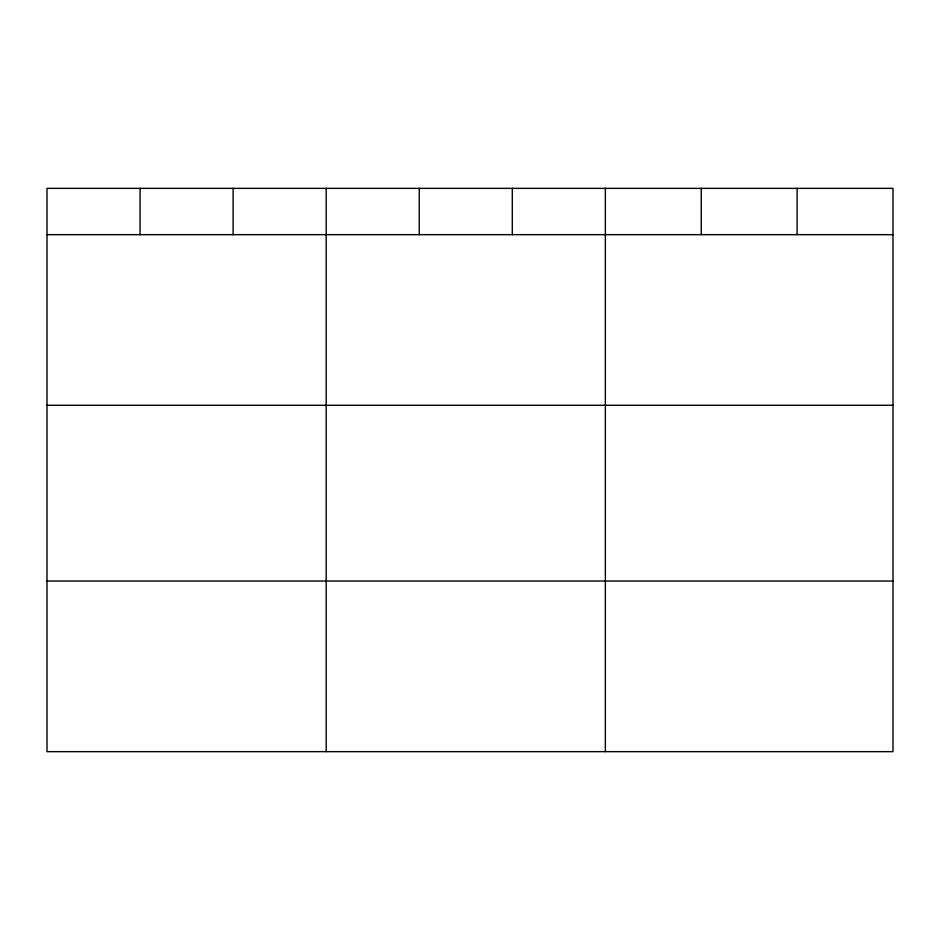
<?xml version="1.0" encoding="UTF-8"?>
<svg xmlns="http://www.w3.org/2000/svg" width="940" height="940" viewBox="0 0 940 940"><rect width="100%" height="100%" fill="white"/><g stroke="black" fill="none" stroke-linecap="round" stroke-linejoin="round"><path stroke-width="1.41" d="M893 405.269L893 188.353L47 188.353L47 751.648L893 751.648L893 405.269L47 405.269M47 234.671L893 234.671M47 581.038L893 581.038M797.12 188.353L797.12 234.671M701.24 188.353L701.24 234.671M605.36 188.353L605.36 751.648M512.3 188.353L512.3 234.671M419.24 188.353L419.24 234.671M326.18 188.353L326.18 751.648M233.12 188.353L233.12 234.671M140.06 188.353L140.06 234.671"/></g></svg>
